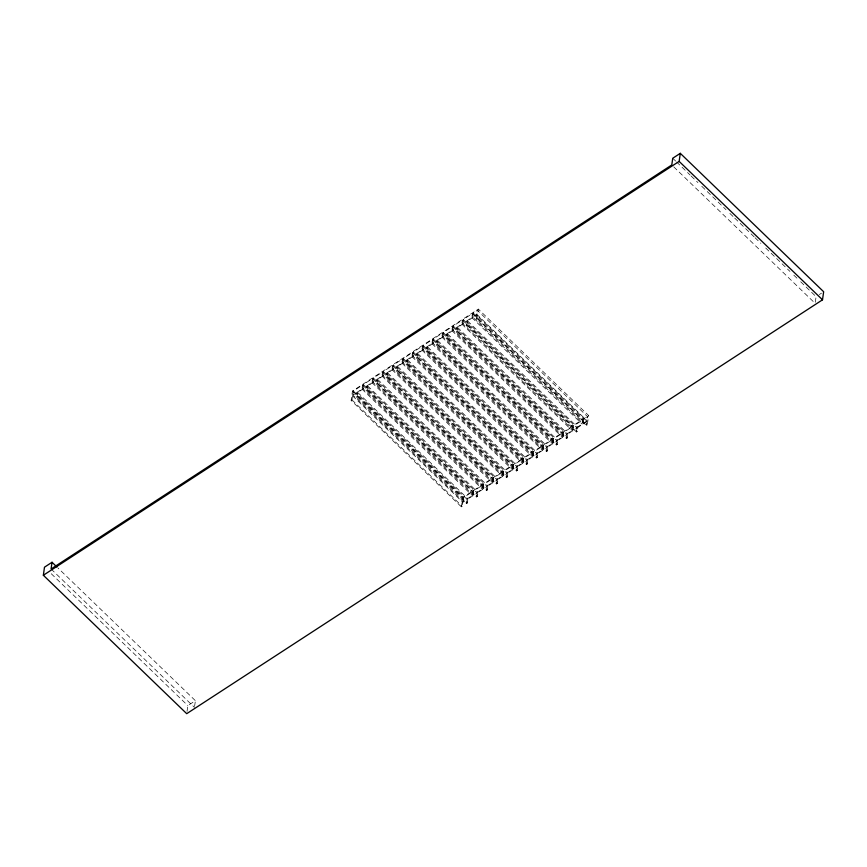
<?xml version="1.0" encoding="UTF-8"?>
<svg xmlns="http://www.w3.org/2000/svg" width="867" height="867" viewBox="0 0 867 867"><rect width="100%" height="100%" fill="white"/><g stroke="black" fill="none" stroke-linecap="round" stroke-linejoin="round"><path stroke-width="0.65" stroke-dasharray="4.33 3.25" d="M187.034 711.363L187.846 705.608L195.4 700.688L57.851 567.885M194.609 706.291L195.4 700.688M351.135 400.424L351.969 399.882L352.533 395.851L356.901 393.011L467.183 499.479L462.815 502.318L462.252 506.35L461.417 506.902L351.135 400.424L352.457 391.017L478.335 309.085L588.617 415.553L587.295 424.96L586.45 425.513L476.167 319.034L476.742 315.003L587.013 421.481L586.45 425.513M352.847 395.038L353.411 391.006L362.558 385.056L472.84 491.524L472.266 495.556L463.119 501.516L352.847 395.038L361.994 389.088L362.558 385.056M356.337 397.043L357.171 396.501L357.746 392.469L366.893 386.509L477.164 492.987L468.017 498.937L467.454 502.968L466.619 503.51L356.337 397.043L356.901 393.011M362.829 388.546L363.392 384.514L372.539 378.554L482.821 485.032L482.258 489.064L473.111 495.014L362.829 388.546L371.976 382.585L372.539 378.554M366.318 390.54L367.164 389.998L367.727 385.967L376.874 380.006L487.156 486.485L478.01 492.434L477.446 496.466L476.601 497.019L366.318 390.54L366.893 386.509M372.81 382.044L373.384 378.012L382.531 372.051L492.814 478.53L492.239 482.561L483.092 488.511L372.81 382.044L381.968 376.083L382.531 372.051M376.311 384.038L377.145 383.496L377.719 379.464L386.866 373.514L497.138 479.982L487.991 485.932L487.427 489.963L486.593 490.516L376.311 384.038L376.874 380.006M382.802 375.541L383.366 371.51L392.513 365.56L502.795 472.027L502.231 476.059L493.085 482.009L382.802 375.541L391.949 369.591L392.513 365.56M386.292 377.546L387.137 376.993L387.701 372.962L396.848 367.012L507.13 473.48L497.983 479.44L497.409 483.472L496.574 484.014L386.292 377.546L386.866 373.514M392.784 369.039L393.358 365.007L402.505 359.057L512.776 465.525L512.213 469.556L503.066 475.517L392.784 369.039L401.93 363.089L402.505 359.057M396.284 371.043L397.119 370.491L397.682 366.459L406.829 360.509L517.111 466.977L507.964 472.938L507.401 476.969L506.556 477.511L396.284 371.043L396.848 367.012M402.776 362.536L403.339 358.505L412.486 352.555L522.768 459.022L522.205 463.054L513.058 469.014L402.776 362.536L411.923 356.586L412.486 352.555M406.265 364.541L407.111 363.999L407.674 359.968L416.821 354.007L527.103 460.485L517.957 466.435L517.382 470.467L516.548 471.009L406.265 364.541L406.829 360.509M412.757 356.044L413.331 352.013L422.478 346.052L532.75 452.531L532.186 456.562L523.039 462.512L412.757 356.044L421.904 350.084L422.478 346.052M416.258 358.038L417.092 357.497L417.656 353.465L426.802 347.504L537.085 453.983L527.938 459.933L527.374 463.964L526.529 464.517L416.258 358.038L416.821 354.007M422.749 349.542L423.313 345.51L432.46 339.561L542.742 446.028L542.178 450.06L533.032 456.009L422.749 349.542L431.896 343.581L432.46 339.561M426.239 351.536L427.084 350.994L427.648 346.963L436.795 341.013L547.077 447.48L537.93 453.43L537.356 457.462L536.521 458.014L426.239 351.536L426.802 347.504M432.731 343.039L433.305 339.008L442.452 333.058L552.723 439.526L552.16 443.557L543.013 449.507L432.731 343.039L441.877 337.09L442.452 333.058M436.231 345.044L437.066 344.492L437.629 340.46L446.776 334.51L557.058 440.978L547.911 446.938L547.348 450.97L546.503 451.512L436.231 345.044L436.795 341.013M442.723 336.537L443.286 332.505L452.433 326.556L562.716 433.023L562.152 437.055L552.994 443.015L442.723 336.537L451.87 330.587L452.433 326.556M446.212 338.542L447.047 337.989L447.621 333.958L456.768 328.008L567.051 434.475L557.893 440.436L557.329 444.468L556.495 445.009L446.212 338.542L446.776 334.51M452.704 330.034L453.268 326.014L462.414 320.053L572.697 426.521L572.133 430.552L562.986 436.513L452.704 330.034L461.851 324.085L462.414 320.053M456.194 332.039L457.039 331.497L457.603 327.466L466.749 321.505L577.032 427.984L567.885 433.933L567.321 437.965L566.476 438.507L456.194 332.039L456.768 328.008M462.696 323.543L463.26 319.511L472.407 313.551L582.689 420.029L582.115 424.061L572.968 430.01L462.696 323.543L471.843 317.582L472.407 313.551M587.013 421.481L577.866 427.431L577.303 431.463L576.468 432.015L466.186 325.537L466.749 321.505M466.186 325.537L467.02 324.995L467.595 320.963L476.742 315.003M472.678 317.04L473.241 313.009L477.403 310.299L587.674 416.778L587.111 420.809L582.96 423.508L472.678 317.04L476.828 314.331L477.403 310.299M476.167 319.034L477.013 318.492L478.335 309.085M461.417 506.902L462.74 497.495L588.617 415.553M463.119 501.516L463.693 497.485L472.84 491.524M466.619 503.51L467.183 499.479M473.111 495.014L473.675 490.982L482.821 485.032M476.601 497.019L477.164 492.987M483.092 488.511L483.667 484.48L492.814 478.53M486.593 490.516L487.156 486.485M493.085 482.009L493.648 477.977L502.795 472.027M496.574 484.014L497.138 479.982M503.066 475.517L503.629 471.485L512.776 465.525M506.556 477.511L507.13 473.48M513.058 469.014L513.622 464.983L522.768 459.022M516.548 471.009L517.111 466.977M523.039 462.512L523.603 458.48L532.75 452.531M526.529 464.517L527.103 460.485M533.032 456.009L533.595 451.978L542.742 446.028M536.521 458.014L537.085 453.983M543.013 449.507L543.576 445.475L552.723 439.526M546.503 451.512L547.077 447.48M552.994 443.015L553.569 438.984L562.716 433.023M556.495 445.009L557.058 440.978M562.986 436.513L563.55 432.481L572.697 426.521M566.476 438.507L567.051 434.475M572.968 430.01L573.542 425.979L582.689 420.029M576.468 432.015L577.032 427.984M582.96 423.508L583.524 419.476L587.674 416.778M815.305 302.258L816.096 296.666L798.659 279.824M819.337 294.552L821.493 293.154M672.738 158.249L675.642 161.056M676.607 161.988L690.165 175.08M691.14 176.023L697.924 182.569M701.793 186.307L726.015 209.684M729.884 213.423L733.764 217.173M734.728 218.105L754.106 236.81M755.07 237.742L760.879 243.356M765.724 248.027L789.945 271.414M793.814 275.153L797.694 278.892M673.724 166.843L815.153 303.385M476.828 314.331L587.111 420.809M473.241 313.009L583.524 419.476M477.013 318.492L587.295 424.96M471.843 317.582L582.115 424.061M467.595 320.963L577.866 427.431M463.26 319.511L573.542 425.979M467.02 324.995L577.303 431.463M461.851 324.085L572.133 430.552M457.603 327.466L567.885 433.933M453.268 326.014L563.55 432.481M457.039 331.497L567.321 437.965M451.87 330.587L562.152 437.055M447.621 333.958L557.893 440.436M443.286 332.505L553.569 438.984M447.047 337.989L557.329 444.468M441.877 337.09L552.16 443.557M437.629 340.46L547.911 446.938M433.305 339.008L543.576 445.475M437.066 344.492L547.348 450.97M431.896 343.581L542.178 450.06M427.648 346.963L537.93 453.43M423.313 345.51L533.595 451.978M427.084 350.994L537.356 457.462M421.904 350.084L532.186 456.562M417.656 353.465L527.938 459.933M413.331 352.013L523.603 458.48M417.092 357.497L527.374 463.964M411.923 356.586L522.205 463.054M407.674 359.968L517.957 466.435M403.339 358.505L513.622 464.983M407.111 363.999L517.382 470.467M401.93 363.089L512.213 469.556M397.682 366.459L507.964 472.938M393.358 365.007L503.629 471.485M397.119 370.491L507.401 476.969M391.949 369.591L502.231 476.059M387.701 372.962L497.983 479.44M383.366 371.51L493.648 477.977M387.137 376.993L497.409 483.472M381.968 376.083L492.239 482.561M377.719 379.464L487.991 485.932M373.384 378.012L483.667 484.48M377.145 383.496L487.427 489.963M371.976 382.585L482.258 489.064M367.727 385.967L478.01 492.434M363.392 384.514L473.675 490.982M367.164 389.998L477.446 496.466M361.994 389.088L472.266 495.556M357.746 392.469L468.017 498.937M353.411 391.006L463.693 497.485M352.457 391.017L462.74 497.495M357.171 396.501L467.454 502.968M352.533 395.851L462.815 502.318M351.969 399.882L462.252 506.35M51.088 568.99L194.457 707.407M51.261 573.737L187.846 705.608"/><path stroke-width="1.3" d="M52.031 562.271L51.088 568.99L671.784 164.968L672.738 158.249L680.292 153.329L823.65 291.745L822.512 299.809L186.708 713.671L43.35 575.254L44.488 567.191L52.031 562.271L56.875 566.953M43.35 575.254L679.154 161.392L680.292 153.329M679.154 161.392L822.512 299.809"/></g></svg>
